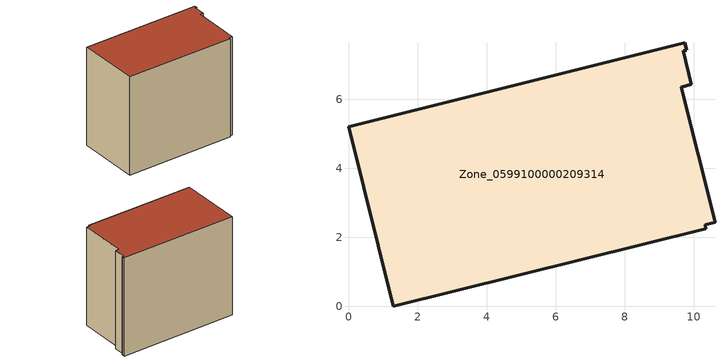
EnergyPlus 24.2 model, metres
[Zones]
Zone_0599100000209314
 floor ground (C_G): 0,5.21 9.75,7.64 9.8,7.42 9.7,7.4 9.94,6.43 9.65,6.35 10.62,2.44 10.33,2.37 10.35,2.25 1.3,0 z0
 wall outside (C_F): 9.75,7.64 0,5.21 1.3,0 10.35,2.25 10.33,2.37 10.62,2.44 9.65,6.35 9.94,6.43 9.7,7.4 9.8,7.42 9.75,7.64 z0:8.51
 roof outside (C_R): 1.3,0 10.35,2.25 10.33,2.37 10.62,2.44 9.65,6.35 9.94,6.43 9.7,7.4 9.8,7.42 9.75,7.64 0,5.21 z8.51
[BUILDING]
Pand.0599100000209314: North Axis=0; Terrain=City; Loads Convergence Tolerance Value=0.04; Temperature Convergence Tolerance Value=0.4; Solar Distribution=FullExterior; Maximum Number of Warmup Days=25; Minimum Number of Warmup Days=1
[Site:Location]
Rotterdam.The.Hague.AP_ZH_NLD Design_Conditions: Latitude=51.96; Longitude=4.45; Time Zone=1; Elevation=-4.5
[SITE:GROUNDTEMPERATURE:BUILDINGSURFACE]
18, 18, 18, 18, 18, 18, 18, 18, 18, 18, 18, 18
[MATERIAL] Thermal Absorptance=0.9; Solar Absorptance=0.7; Visible Absorptance=0.7
Name | Roughness | Thickness | Conductivity | Density | Specific Heat
G.TC.1975-1991 | MediumSmooth | 0.15 | 0.288461 | 540 | 1210
F.TC.1975-1991 | Rough | 0.3 | 0.230769 | 1920 | 840
R.TC.1975-1991 | MediumRough | 0.2 | 0.153846 | 1500 | 1000
[CONSTRUCTION]
C_G: G.TC.1975-1991
C_F: F.TC.1975-1991
C_R: R.TC.1975-1991
[ZONE]
Zone_0599100000209314: Type=1; Multiplier=1; Ceiling Height=Autocalculate; Volume=Autocalculate; Floor Area=autocalculate; Part of Total Floor Area=Yes
[ZONEINFILTRATION:DESIGNFLOWRATE]
Infil_Zone_0599100000209314: Zone or ZoneList or Space or SpaceList=Zone_0599100000209314; Schedule=AlwaysOn; Design Flow Rate Calculation Method=Flow/Area; Flow Rate per Floor Area=0.003; Constant Term Coefficient=1; Temperature Term Coefficient=0; Velocity Term Coefficient=0; Velocity Squared Term Coefficient=0
[HVACTEMPLATE:ZONE:IDEALLOADSAIRSYSTEM]
Zone_0599100000209314: Maximum Heating Supply Air Temperature=50; Minimum Cooling Supply Air Temperature=13; Maximum Heating Supply Air Humidity Ratio=0.0156; Minimum Cooling Supply Air Humidity Ratio=0.0077; Heating Limit=NoLimit; Cooling Limit=NoLimit; Dehumidification Control Type=ConstantSensibleHeatRatio; Cooling Sensible Heat Ratio=0.7; Dehumidification Setpoint=60; Humidification Control Type=None; Humidification Setpoint=30; Outdoor Air Method=None; Outdoor Air Flow Rate per Person=0.00944; Outdoor Air Flow Rate per Zone Floor Area=0; Outdoor Air Flow Rate per Zone=0; Demand Controlled Ventilation Type=None; Outdoor Air Economizer Type=NoEconomizer; Heat Recovery Type=None; Sensible Heat Recovery Effectiveness=0.7; Latent Heat Recovery Effectiveness=0.65
[ZONECONTROL:THERMOSTAT]
ThermostatControl_Zone_0599100000209314: Zone or ZoneList=Zone_0599100000209314; Control Type Schedule=DualSetpointControlType; Control 1=Thermostat_Zone_0599100000209314; Temperature Difference Between Cutout And Setpoint=0
[THERMOSTATSETPOINT:DUALSETPOINT]
Thermostat_Zone_0599100000209314: Heating Setpoint Temperature Schedule=HeatingSetpoint_Zone_0599100000209314; Cooling Setpoint Temperature Schedule=CoolingSetpoint_Zone_0599100000209314
[SCHEDULE:COMPACT]
HeatingSetpoint_Zone_0599100000209314: Through: 12/31, For: AllDays, Until: 24:00, 21
CoolingSetpoint_Zone_0599100000209314: Through: 12/31, For: AllDays, Until: 24:00, 24
DualSetpointControlType: Through: 12/31, For: AllDays, Until: 24:00, 4
AlwaysOn: Through: 12/31, For: AllDays, Until: 24:00, 1
